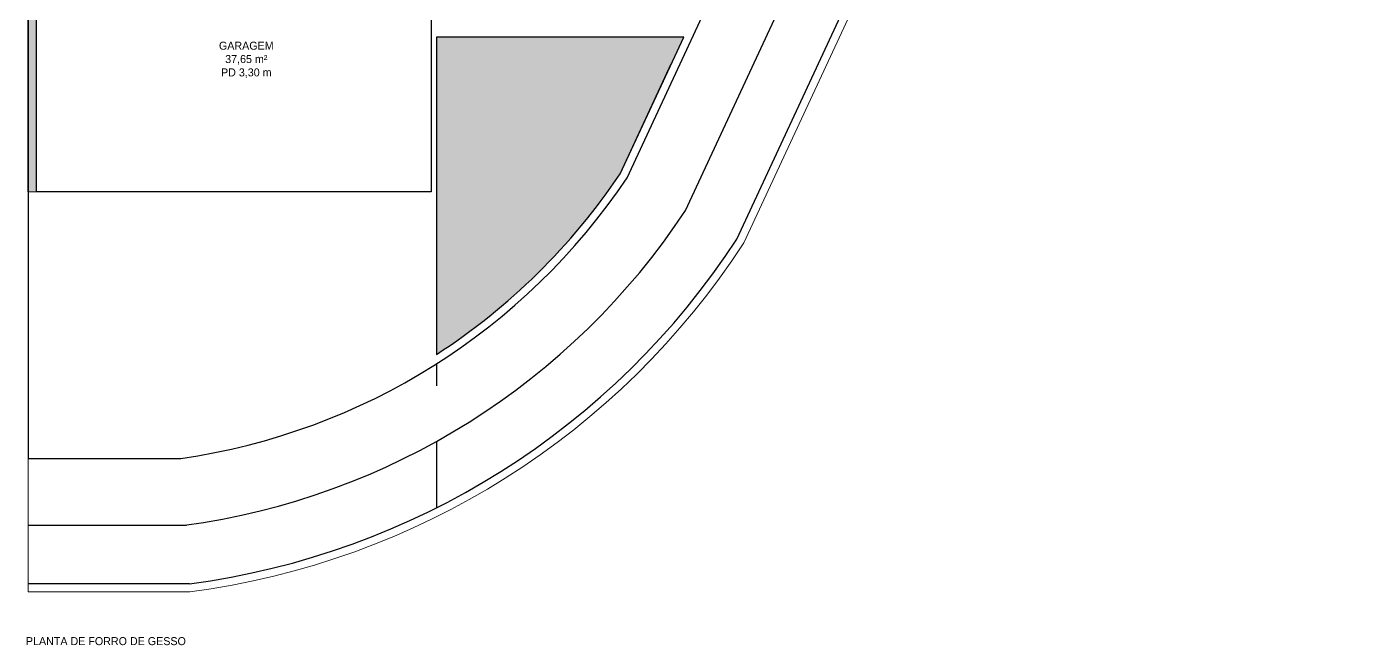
# Model space of a CAD drawing. Header units: metres. Extents: x 2690 to 3939, y 743 to 1123.
# Drawn here: x 3864.01 to 3889.1, y 766.53 to 778.13 of the extents above; entities that cross this region are included whole.
import ezdxf

# ---------------------------------------------------------------- set-up
doc = ezdxf.new("R2010")
doc.units = ezdxf.units.M
doc.linetypes.add('CYPELINEA', pattern=[0])
for name, color, linetype in [('0-MOLDURA', 2, 'Continuous'), ('000 - Cota', 8, 'Continuous'), ('01', 1, 'Continuous'), ('02', 2, 'Continuous'), ('04', 4, 'Continuous'), ('_muro', 2, 'Continuous'), ('A CONSTRUIR', 10, 'Continuous'), ('ABERTURA', 2, 'Continuous'), ('TEXTOS', 3, 'CYPELINEA')]:
    doc.layers.add(name, color=color, linetype=linetype)
doc.layers.add('ALVENARIA', color=4, linetype='Continuous', lineweight=18)
doc.layers.add('ARQHATCH', color=8, linetype='Continuous', lineweight=0)
doc.layers.add('ARQ - Fixo & Sanitário_Caneta_No__218', color=7, linetype='Continuous', lineweight=13, true_color=0x4a4a4a)
doc.layers.add('EST - Laje_Caneta_No__218', color=7, linetype='Continuous', lineweight=13, true_color=0x4a4a4a)
doc.styles.add('ESCALA 1-100', font='GOTHIC.TTF', dxfattribs={"height": 0.15})

msp = doc.modelspace()

# ---------------------------------------------------------------- hatches: boundary and pattern name
at = {"layer": 'A CONSTRUIR'}
h = msp.add_hatch(color=256, dxfattribs=at)
h.dxf.hatch_style = 1
h.paths.add_polyline_path([(3864.1906, 780.1357), (3864.3406, 780.1357), (3864.3406, 780.2857), (3864.0406, 780.2857), (3864.0406, 775.0357), (3864.1906, 775.0357)])
at = {"layer": 'ARQHATCH', "true_color": 0x139b48}
h = msp.add_hatch(dxfattribs=at)
h.set_pattern_fill('AR-CONC', color=114, scale=0.001)
h.set_pattern_definition([(50, (70, 0), (0.182184669, -0.0159390855), [0.01905, -0.20955]), (355, (70, 0), (-0.035243421, 0.191056845), [0.01524, -0.167640584]), (100.4514447, (70.01518, -0.00133), (0.146941247, 0.175117752), [0.016190009, -0.178090245]), (46.1842, (70, 0.0508), (0.271079041, -0.042042328), [0.028575, -0.314325]), (96.6355576, (70.0226, 0.0473), (0.237404134, 0.247426125), [0.024285023, -0.267135608]), (351.184151, (70, 0.0508), (0.237404134, 0.247426125), [0.022859967, -0.251459732]), (21, (70.0254, 0.0381), (0.151614391, -0.102265198), [0.01905, -0.20955]), (326, (70.0254, 0.0381), (0.061802028, 0.184187966), [0.01524, -0.16764]), (71.451445, (70.03803, 0.02958), (0.213416419, 0.081922769), [0.016190009, -0.178089938]), (37.5, (70, 0), (0.0030886033, 0.0845550389), [0, -0.165608, 0, -0.17018, 0, -0.168275]), (7.5, (70, 0), (0.0668196625, 0.1001805748), [0, -0.097028, 0, -0.161798, 0, -0.064135]), (327.5, (69.94336, 0), (0.1355905952, -0.005728744), [0, -0.0635, 0, -0.19812, 0, -0.26289]), (317.5, (69.91796, 0), (0.1481291814, 0.025426491), [0, -0.08255, 0, -0.131572, 0, -0.18669])])
h.paths.add_polyline_path([(3876.3239, 777.9357), (3871.6906, 777.9357), (3871.6906, 771.9868, 0.101661), (3875.1318, 775.3708)])

# ---------------------------------------------------------------- linework, layer by layer
at = {"layer": '0-MOLDURA', "color": 1}
msp.add_line((3864.0406, 775.0357), (3864.0406, 774.0357), dxfattribs=at)
at = {"layer": '000 - Cota'}
for p, q in [((3864.0411, 768.7857), (3867.0079, 768.7857)), ((3867.0609, 767.6857), (3864.0406, 767.6857))]:
    msp.add_line(p, q, dxfattribs=at)
for points in [[(3866.9677, 768.783, 0.2167486), (3876.3566, 774.6842), (3887.9627, 799.6564)], [(3867.0609, 767.6857, 0.2192338), (3877.3205, 774.1483), (3888.9602, 799.1928)]]:
    msp.add_lwpolyline(points, format="xyb", dxfattribs=at)
at = {"layer": '01'}
msp.add_line((3871.6906, 777.4357), (3871.6906, 771.9868), dxfattribs=at)
msp.add_lwpolyline([(3876.3239, 777.9357), (3871.6906, 777.9357), (3871.6906, 771.9868, 0.101661), (3875.1318, 775.3708)], format="xyb", close=True, dxfattribs=at)
at = {"layer": '02'}
msp.add_lwpolyline([(3886.7606, 800.0357), (3864.0406, 800.0357), (3864.0406, 770.0357), (3866.9006, 770.0357, 0.2126278), (3875.2629, 775.297)], format="xyb", close=True, dxfattribs=at)
msp.add_lwpolyline([(3871.6906, 771.9868, 0.101661), (3875.1318, 775.3708), (3876.0915, 777.4357)], format="xyb", dxfattribs=at)
at = {"layer": '04'}
for p, q in [((3864.0406, 775.0357), (3864.0406, 780.2857)), ((3864.1906, 780.1357), (3864.1906, 775.0357))]:
    msp.add_line(p, q, dxfattribs=at)
at = {"layer": '_muro', "ltscale": 0.05}
for p, q in [((3871.6906, 771.8086), (3871.6906, 771.3961)), ((3871.6906, 770.3542), (3871.6906, 769.1097))]:
    msp.add_line(p, q, dxfattribs=at)
at = {"layer": 'ABERTURA', "color": 3}
for p, q in [((3871.5906, 779.5357), (3871.5906, 775.0357)), ((3871.5906, 775.0357), (3864.1906, 775.0357))]:
    msp.add_line(p, q, dxfattribs=at)
at = {"layer": 'ALVENARIA'}
msp.add_line((3864.1906, 775.0357), (3864.0406, 775.0357), dxfattribs=at)
at = {"layer": 'ARQ - Fixo & Sanitário_Caneta_No__218', "color": 1, "linetype": 'Continuous', "lineweight": 13}
msp.add_lwpolyline([(3864.0406, 770.0357), (3864.0406, 775.0357)], dxfattribs=at)
at = {"layer": 'EST - Laje_Caneta_No__218', "color": 251, "linetype": 'Continuous', "lineweight": 13, "true_color": 0x4a4a4a, "flags": 128}
msp.add_lwpolyline([(3867.0707, 767.5357, 0.219601), (3877.452, 774.0754), (3889.0962, 799.1295)], format="xyb", dxfattribs=at)
msp.add_lwpolyline([(3866.9006, 770.0357), (3864.0406, 770.0357), (3864.0406, 767.5357), (3867.0707, 767.5357)], dxfattribs=at)

# ---------------------------------------------------------------- texts
at = {"layer": 'TEXTOS', "char_height": 0.15, "attachment_point": 1, "style": 'ESCALA 1-100'}
for s, width, heights, insert in [('\\pxqc;GARAGEM^J37,65 m² ^JPD 3,30 m', 3.064394, [0], (3866.5939, 777.848)), ('\\pxqc;PLANTA DE FORRO DE GESSO', 4.382072, [0.1575], (3863.3036, 766.6853))]:
    msp.add_mtext_dynamic_manual_height_columns(s, width=width, gutter_width=12.5, heights=heights, dxfattribs=dict(at, insert=insert))

doc.saveas('drawing.dxf')
